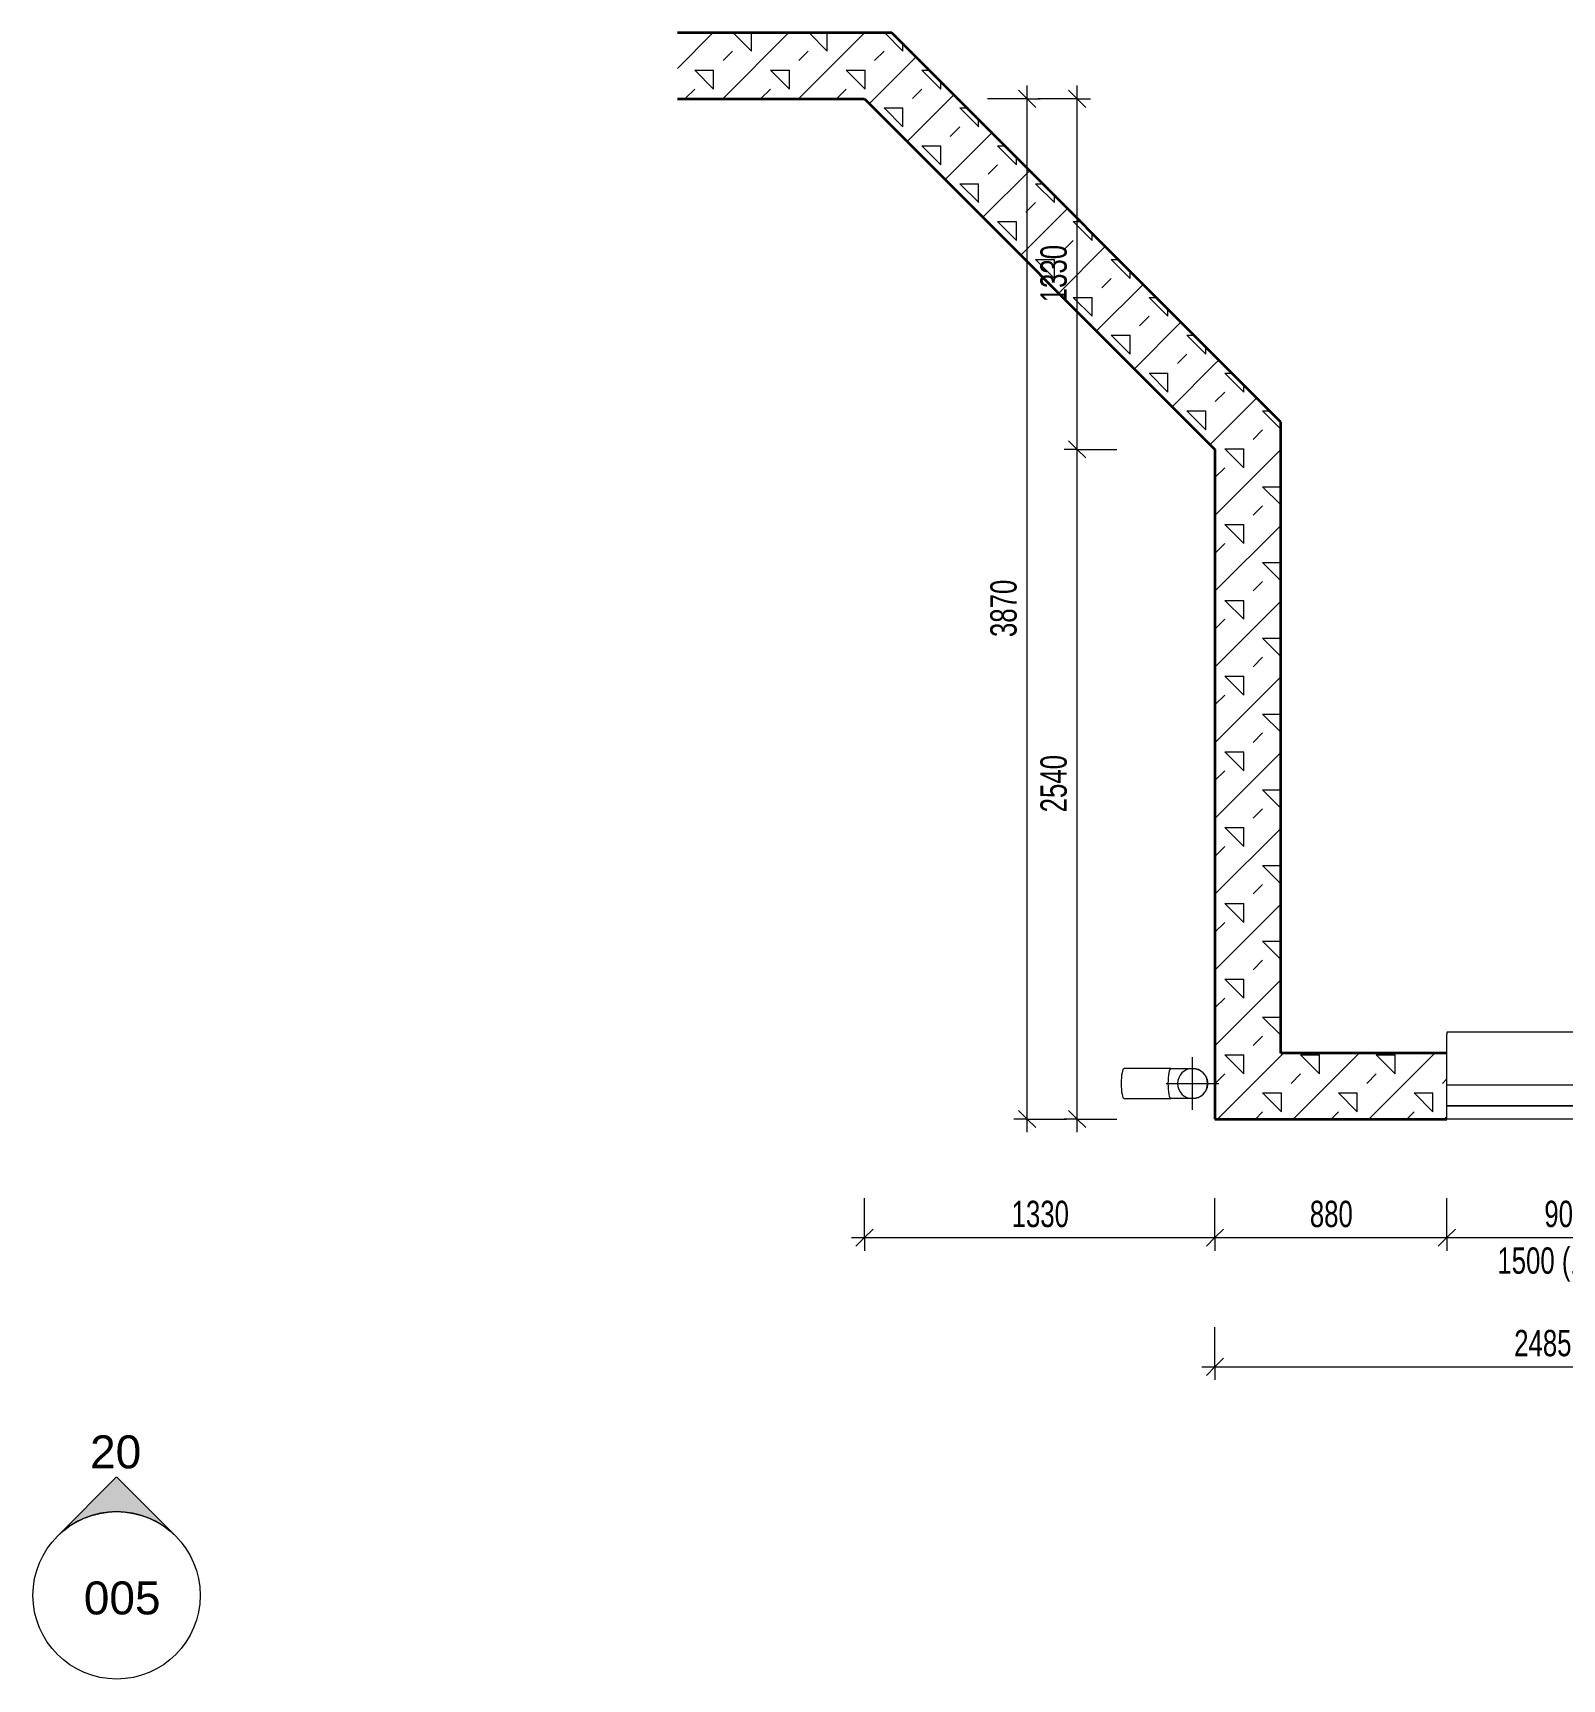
# Model space of a CAD drawing. Header units: millimetres. Extents: x 46521 to 258066, y -45352 to 20466.
# Drawn here: x 46521 to 52324, y -25824 to -19580 of the extents above; entities that cross this region are included whole.
import ezdxf

# ---------------------------------------------------------------- set-up
doc = ezdxf.new("R2010")
doc.units = ezdxf.units.MM
for name, color, linetype, lineweight in [('A-ANNO-DIMS', 211, 'Continuous', 9), ('A-ANNO-DIMS-50', 211, 'Continuous', 9), ('A-GENM', 13, 'Continuous', 13), ('A-GLAZ', 151, 'Continuous', 13), ('A-WALL', 113, 'Continuous', 13), ('A-WALL-PATT', 111, 'Continuous', 35), ('G-ANNO-SYMB', 111, 'Continuous', 9), ('P-PIPE', 3, 'Continuous', 13), ('P-PIPE-CNTR', 3, 'Continuous', 13)]:
    doc.layers.add(name, color=color, linetype=linetype, lineweight=lineweight)
doc.styles.add('Arial', font='arial.ttf', dxfattribs={"height": 125})
doc.styles.add('Arial_2', font='arial.ttf', dxfattribs={"width": 0.7, "height": 100})
doc.dimstyles.new('Vnitřní_-_průhledné', dxfattribs={"dimscale": 304.8, "dimtxt": 102.02594, "dimasz": 0.213255, "dimexe": 0.164042, "dimexo": 0.0625, "dimgap": 0.032808, "dimtad": 1, "dimdec": 0, "dimrnd": 5, "dimzin": 0, "dimdsep": 46, "dimtxsty": 'Arial_2', "dimblk1": 'OBLIQUE', "dimblk2": 'OBLIQUE', "dimsah": 1, "dimcen": 0.09, "dimdle": 0.164042, "dimazin": 0, "dimtfac": 1, "dimtdec": 4, "dimtix": 1, "dimtmove": 0, "dimatfit": 3, "dimfxl": 0.492126, "dimfxlon": 1, "dimtvp": 1, "dimtolj": 1, "dimtzin": 0, "dimarcsym": 2})
pattern_1 = [(45, (0, 0), (-143.6841, 143.6841), []), (45, (143.68, 0), (-143.6841, 143.6841), [50.8, -152.4]), (135, (251.45, 35.92), (-143.6841, -143.6841), [101.6, -101.6]), (0, (179.6, 107.76), (143.684, 143.684), [71.842, -215.526]), (90, (251.45, 35.92), (-143.684, 143.684), [71.842, -215.526])]

# ---------------------------------------------------------------- blocks, each defined once
blk = doc.blocks.new('OKNO_1k_nadsvetlik - OKNO_1k_nadsvetlik_900 x 1500-2284060-1NP_DEMOLICE B')
at = {"layer": 'A-GLAZ'}
for p, q in [((-450, 5), (450, 5)), ((-450, -75), (-450, 5)), ((450, 5), (450, -75)), ((-450, -75), (450, -75)), ((-450, -126), (-450, -75)), ((450, -75), (-450, -75)), ((450, -75), (450, -126)), ((450, -126), (-450, -126))]:
    blk.add_line(p, q, dxfattribs=at)
blk = doc.blocks.new('parapet s nosem_vnitní - parapet s nosem_vnitní-1280334-1NP_DEMOLICE B')
at = {"layer": 'A-GENM'}
for p, q in [((450, 200), (-450, 200)), ((-450, 200), (-450, 190)), ((-450, 0), (-450, 190)), ((450, 190), (450, 200)), ((450, 190), (450, 0))]:
    blk.add_line(p, q, dxfattribs=at)
blk = doc.blocks.new('Koleno_ slitinová ocel - Standardní-1479841-1NP_DEMOLICE B')
at = {"layer": 'P-PIPE', "color": 41, "flags": 128}
for points in [[(50839.2, -23507.6), (50843.2, -23507.6), (50847.1, -23507.6), (50851, -23507.6), (50854.9, -23507.6), (50858.7, -23507.6), (50862.4, -23507.6), (50866.1, -23507.6), (50869.7, -23507.6), (50873.2, -23507.6), (50876.7, -23507.6), (50880, -23507.6), (50883.2, -23507.6), (50886.4, -23507.6), (50889.4, -23507.6), (50892.3, -23507.6), (50895.1, -23507.6), (50897.8, -23507.6), (50900.4, -23507.6), (50902.8, -23507.6), (50905.1, -23507.6), (50907.3, -23507.6), (50909.3, -23507.6), (50911.2, -23507.6), (50912.9, -23507.6), (50914.5, -23507.6), (50915.9, -23507.6), (50917.2, -23507.6), (50918.3, -23507.6), (50919.3, -23507.6), (50920.1, -23507.6), (50920.8, -23507.6), (50921.2, -23507.6), (50921.6, -23507.6)], [(50921.7, -23507.6), (50924, -23507.7), (50926.3, -23507.8), (50928.6, -23508), (50930.8, -23508.3), (50933.1, -23508.8), (50935.3, -23509.3), (50937.5, -23509.8), (50939.7, -23510.5), (50941.9, -23511.3), (50944, -23512.1), (50946.1, -23513.1), (50948.1, -23514.1), (50950.1, -23515.2), (50952.1, -23516.3), (50954, -23517.6), (50955.9, -23518.9), (50957.7, -23520.3), (50959.4, -23521.8), (50961.1, -23523.3), (50962.7, -23525), (50964.3, -23526.6), (50965.8, -23528.4), (50967.2, -23530.1), (50968.6, -23532), (50969.8, -23533.9), (50971, -23535.8), (50972.1, -23537.8), (50973.2, -23539.9), (50974.1, -23541.9), (50975, -23544.1), (50975.8, -23546.2), (50976.5, -23548.4), (50977.1, -23550.6), (50977.6, -23552.8), (50978.1, -23555.1), (50978.4, -23557.3), (50978.7, -23559.6), (50978.8, -23561.9), (50978.9, -23564.2), (50978.9, -23564.8)], [(50978.9, -23564.8), (50978.8, -23567.1), (50978.7, -23569.3), (50978.5, -23571.6), (50978.2, -23573.9), (50977.7, -23576.1), (50977.2, -23578.4), (50976.7, -23580.6), (50976, -23582.7), (50975.2, -23584.9), (50974.4, -23587), (50973.4, -23589.1), (50972.4, -23591.2), (50971.3, -23593.2), (50970.2, -23595.1), (50968.9, -23597), (50967.6, -23598.9), (50966.2, -23600.7), (50964.7, -23602.5), (50963.2, -23604.1), (50961.6, -23605.8), (50959.9, -23607.3), (50958.1, -23608.8), (50956.4, -23610.2), (50954.5, -23611.6), (50952.6, -23612.9), (50950.7, -23614.1), (50948.7, -23615.2), (50946.6, -23616.2), (50944.6, -23617.2), (50942.4, -23618), (50940.3, -23618.8), (50938.1, -23619.5), (50935.9, -23620.1), (50933.7, -23620.7), (50931.5, -23621.1), (50929.2, -23621.4), (50926.9, -23621.7), (50924.6, -23621.8), (50922.4, -23621.9), (50921.7, -23621.9)], [(50921.7, -23621.9), (50921.4, -23621.9), (50921, -23621.9), (50920.4, -23621.9), (50919.7, -23621.9), (50918.8, -23621.9), (50917.8, -23621.9), (50916.6, -23621.9), (50915.2, -23621.9), (50913.7, -23621.9), (50912, -23621.9), (50910.2, -23621.9), (50908.3, -23621.9), (50906.2, -23621.9), (50903.9, -23621.9), (50901.6, -23621.9), (50899, -23621.9), (50896.4, -23621.9), (50893.7, -23621.9), (50890.8, -23621.9), (50887.8, -23621.9), (50884.7, -23621.9), (50881.5, -23621.9), (50878.2, -23621.9), (50874.8, -23621.9), (50871.4, -23621.9), (50867.8, -23621.9), (50864.2, -23621.9), (50860.5, -23621.9), (50856.7, -23621.9), (50852.9, -23621.9), (50849, -23621.9), (50845.1, -23621.9), (50841.1, -23621.9), (50839.2, -23621.9)]]:
    blk.add_lwpolyline(points, dxfattribs=at)
at = {"layer": 'P-PIPE', "color": 41}
for major_axis, start_param, end_param in [((0, 57.2), 0, 1.570796), ((0, 57.1), 1.570796, 3.141593)]:
    blk.add_ellipse((50839.2, -23564.8), major_axis=major_axis, ratio=0.190809, start_param=start_param, end_param=end_param, dxfattribs=at)
blk = doc.blocks.new('DIMBLOCK86-1NP_DEMOLICE B')
at = {"layer": 'A-ANNO-DIMS-50'}
for p, q in [((51006.7, -24149.1), (51006.7, -23999.1)), ((51886.7, -24149.1), (51886.7, -23999.1)), ((50956.7, -24149.1), (51886.7, -24149.1)), ((51006.7, -24149.1), (51006.7, -24199.1)), ((51886.7, -24149.1), (51886.7, -24199.1))]:
    blk.add_line(p, q, dxfattribs=at)
at = {"layer": 'A-ANNO-DIMS-50', "lineweight": 18}
for p, q in [((51006.7, -24149.1), (50974.2, -24181.6)), ((51006.7, -24149.1), (51039.2, -24116.6)), ((51886.7, -24149.1), (51854.2, -24181.6)), ((51886.7, -24149.1), (51919.2, -24116.6))]:
    blk.add_line(p, q, dxfattribs=at)
at = {"layer": 'A-ANNO-DIMS-50', "color": 0, "insert": (51366.7, -24009.3), "char_height": 100, "width": 192.123, "attachment_point": 1, "line_spacing_factor": 0.941778, "style": 'Arial_2'}
blk.add_mtext('880', dxfattribs=at)
blk = doc.blocks.new('_Oblique')
at = {"color": 0, "linetype": 'ByBlock', "lineweight": -2}
blk.add_line((-0.5, -0.5), (0.5, 0.5), dxfattribs=at)
blk = doc.blocks.new('DIMBLOCK87-1NP_DEMOLICE B')
at = {"layer": 'A-ANNO-DIMS-50'}
for p, q in [((51886.7, -24149.1), (51886.7, -23999.1)), ((52786.7, -24149.1), (52786.7, -23999.1)), ((51886.7, -24149.1), (52786.7, -24149.1)), ((51886.7, -24149.1), (51886.7, -24199.1)), ((52786.7, -24149.1), (52786.7, -24199.1))]:
    blk.add_line(p, q, dxfattribs=at)
at = {"layer": 'A-ANNO-DIMS-50', "lineweight": 18}
for p, q in [((51886.7, -24149.1), (51854.2, -24181.6)), ((51886.7, -24149.1), (51919.2, -24116.6)), ((52786.7, -24149.1), (52754.2, -24181.6)), ((52786.7, -24149.1), (52819.2, -24116.6))]:
    blk.add_line(p, q, dxfattribs=at)
at = {"layer": 'A-ANNO-DIMS-50', "color": 0, "char_height": 100, "attachment_point": 1, "line_spacing_factor": 0.941778, "style": 'Arial_2'}
for s, insert, width in [('900', (52256.7, -24009.3), 192.123), ('1500 (1400)', (52078.5, -24186.3), 619.69)]:
    blk.add_mtext(s, dxfattribs=dict(at, insert=insert, width=width))
blk = doc.blocks.new('DIMBLOCK106-1NP_DEMOLICE B')
at = {"layer": 'A-ANNO-DIMS-50'}
for p, q in [((50484, -21159.5), (50434, -21159.5)), ((50484, -23749.3), (50484, -21109.5)), ((50484, -21159.5), (50634, -21159.5)), ((50484, -23699.3), (50434, -23699.3)), ((50484, -23699.3), (50634, -23699.3))]:
    blk.add_line(p, q, dxfattribs=at)
at = {"layer": 'A-ANNO-DIMS-50', "lineweight": 18}
for p, q in [((50484, -21159.5), (50451.5, -21127)), ((50484, -21159.5), (50516.5, -21192)), ((50484, -23699.3), (50451.5, -23666.8)), ((50484, -23699.3), (50516.5, -23731.8))]:
    blk.add_line(p, q, dxfattribs=at)
at = {"layer": 'A-ANNO-DIMS-50', "color": 0, "insert": (50344.2, -22536.1), "char_height": 100, "width": 256.164, "attachment_point": 1, "rotation": 90, "line_spacing_factor": 0.941778, "style": 'Arial_2'}
blk.add_mtext('2540', dxfattribs=at)
blk = doc.blocks.new('DIMBLOCK107-1NP_DEMOLICE B')
at = {"layer": 'A-ANNO-DIMS-50'}
for p, q in [((50293.8, -23749.3), (50293.8, -19779.6)), ((50293.8, -19829.6), (50143.8, -19829.6)), ((50293.8, -19829.6), (50343.8, -19829.6)), ((50293.8, -23699.3), (50243.8, -23699.3)), ((50293.8, -23699.3), (50443.8, -23699.3))]:
    blk.add_line(p, q, dxfattribs=at)
at = {"layer": 'A-ANNO-DIMS-50', "lineweight": 18}
for p, q in [((50293.8, -19829.6), (50261.3, -19797.1)), ((50293.8, -19829.6), (50326.3, -19862.1)), ((50293.8, -23699.3), (50261.3, -23666.8)), ((50293.8, -23699.3), (50326.3, -23731.8))]:
    blk.add_line(p, q, dxfattribs=at)
at = {"layer": 'A-ANNO-DIMS-50', "color": 0, "insert": (50154, -21871.2), "char_height": 100, "width": 256.164, "attachment_point": 1, "rotation": 90, "line_spacing_factor": 0.941778, "style": 'Arial_2'}
blk.add_mtext('3870', dxfattribs=at)
blk = doc.blocks.new('DIMBLOCK108-1NP_DEMOLICE B')
at = {"layer": 'A-ANNO-DIMS-50'}
for p, q in [((50484, -21209.5), (50484, -19779.6)), ((50484, -19829.6), (50334, -19829.6)), ((50484, -19829.6), (50534, -19829.6)), ((50484, -21159.5), (50434, -21159.5)), ((50484, -21159.5), (50634, -21159.5))]:
    blk.add_line(p, q, dxfattribs=at)
at = {"layer": 'A-ANNO-DIMS-50', "lineweight": 18}
for p, q in [((50484, -19829.6), (50451.5, -19797.1)), ((50484, -19829.6), (50516.5, -19862.1)), ((50484, -21159.5), (50451.5, -21127)), ((50484, -21159.5), (50516.5, -21192))]:
    blk.add_line(p, q, dxfattribs=at)
at = {"layer": 'A-ANNO-DIMS-50', "color": 0, "insert": (50344.2, -20601.3), "char_height": 100, "width": 256.164, "attachment_point": 1, "rotation": 90, "line_spacing_factor": 0.941778, "style": 'Arial_2'}
blk.add_mtext('1330', dxfattribs=at)
blk = doc.blocks.new('DIMBLOCK109-1NP_DEMOLICE B')
at = {"layer": 'A-ANNO-DIMS-50'}
for p, q in [((49676.8, -24149.1), (49676.8, -23999.1)), ((51006.7, -24149.1), (51006.7, -23999.1)), ((49626.8, -24149.1), (51056.7, -24149.1)), ((49676.8, -24149.1), (49676.8, -24199.1)), ((51006.7, -24149.1), (51006.7, -24199.1))]:
    blk.add_line(p, q, dxfattribs=at)
at = {"layer": 'A-ANNO-DIMS-50', "lineweight": 18}
for p, q in [((49676.8, -24149.1), (49644.3, -24181.6)), ((49676.8, -24149.1), (49709.3, -24116.6)), ((51006.7, -24149.1), (50974.2, -24181.6)), ((51006.7, -24149.1), (51039.2, -24116.6))]:
    blk.add_line(p, q, dxfattribs=at)
at = {"layer": 'A-ANNO-DIMS-50', "color": 0, "insert": (50235, -24009.3), "char_height": 100, "width": 256.164, "attachment_point": 1, "line_spacing_factor": 0.941778, "style": 'Arial_2'}
blk.add_mtext('1330', dxfattribs=at)
blk = doc.blocks.new('Pohled - Vyplněná šipka-93341-1NP_DEMOLICE B')
at = {"layer": 'G-ANNO-SYMB'}
blk.add_circle((0, 0), 6.35, dxfattribs=at)
blk = doc.blocks.new('Pohled - Vyplněná šipka-94945-1NP_DEMOLICE B')
at = {"layer": 'G-ANNO-SYMB'}
h = blk.add_hatch(color=256, dxfattribs=at)
edge = h.paths.add_edge_path()
edge.add_line((0, 8.98), (4.49, 4.49))
edge.add_arc((0, 0), 6.35, 45, 135)
edge.add_line((-4.49, 4.49), (0, 8.98))
for p, q in [((0, 8.98), (-4.49, 4.49)), ((0, 8.98), (-4.49, 4.49)), ((4.49, 4.49), (0, 8.98)), ((4.49, 4.49), (0, 8.98))]:
    blk.add_line(p, q, dxfattribs=at)
blk.add_arc((0, 0), 6.35, 45, 135, dxfattribs=at)
blk = doc.blocks.new('DIMBLOCK170-1NP_DEMOLICE B')
at = {"layer": 'A-ANNO-DIMS-50'}
for p, q in [((51006.7, -24639.1), (51006.7, -24489.1)), ((53491.4, -24639.1), (53491.4, -24489.1)), ((50956.7, -24639.1), (53541.4, -24639.1)), ((51006.7, -24639.1), (51006.7, -24689.1)), ((53491.4, -24639.1), (53491.4, -24689.1))]:
    blk.add_line(p, q, dxfattribs=at)
at = {"layer": 'A-ANNO-DIMS-50', "lineweight": 18}
for p, q in [((51006.7, -24639.1), (50974.2, -24671.6)), ((51006.7, -24639.1), (51039.2, -24606.6)), ((53491.4, -24639.1), (53458.9, -24671.6)), ((53491.4, -24639.1), (53523.9, -24606.6))]:
    blk.add_line(p, q, dxfattribs=at)
at = {"layer": 'A-ANNO-DIMS-50', "color": 0, "insert": (52142.3, -24499.2), "char_height": 100, "width": 256.164, "attachment_point": 1, "line_spacing_factor": 0.941778, "style": 'Arial_2'}
blk.add_mtext('2485', dxfattribs=at)

msp = doc.modelspace()

# ---------------------------------------------------------------- hatches: boundary and pattern name
at = {"layer": 'A-WALL-PATT', "lineweight": 13}
h = msp.add_hatch(dxfattribs=at)
h.set_pattern_fill('FP_1', color=256, style=0, pattern_type=2)
h.set_pattern_definition(pattern_1)
h.paths.add_polyline_path([(48966.9, -19829.6), (50030.4, -19829.6), (49780.4, -19579.6), (48966.9, -19579.6), (48966.9, -19795.3)])
h = msp.add_hatch(dxfattribs=at)
h.set_pattern_fill('FP_1', color=256, style=0, pattern_type=2)
h.set_pattern_definition(pattern_1)
h.paths.add_polyline_path([(51006.7, -20806), (50030.4, -19829.6), (49676.8, -19829.6), (51006.7, -21159.5)])
h = msp.add_hatch(dxfattribs=at)
h.set_pattern_fill('FP_1', color=256, style=0, pattern_type=2)
h.set_pattern_definition(pattern_1)
h.paths.add_polyline_path([(51256.7, -23449.3), (51256.7, -21056), (51006.7, -20806), (51006.7, -23449.3), (51235.1, -23449.3)])
h = msp.add_hatch(dxfattribs=at)
h.set_pattern_fill('FP_1', color=256, style=0, pattern_type=2)
h.set_pattern_definition(pattern_1)
h.paths.add_polyline_path([(53491.4, -23699.3), (53491.4, -23449.3), (52786.7, -23449.3), (52786.7, -23699.3)])
h.paths.add_polyline_path([(51046.1, -23699.3), (51886.7, -23699.3), (51886.7, -23449.3), (51006.7, -23449.3), (51006.7, -23699.3)])

# ---------------------------------------------------------------- linework, layer by layer
at = {"layer": 'A-WALL', "lineweight": 35}
for p, q in [((49780.4, -19579.6), (48966.9, -19579.6)), ((51256.7, -21056), (49780.4, -19579.6)), ((48966.9, -19829.6), (49676.8, -19829.6)), ((49676.8, -19829.6), (51006.7, -21159.5)), ((51256.7, -23449.3), (51256.7, -21056)), ((51006.7, -21159.5), (51006.7, -23699.3)), ((51886.7, -23449.3), (51256.7, -23449.3)), ((51006.7, -23699.3), (51886.7, -23699.3))]:
    msp.add_line(p, q, dxfattribs=at)
at = {"layer": 'P-PIPE', "color": 41}
for p, q in [((50839.2, -23507.6), (50661.7, -23507.6)), ((50661.7, -23621.9), (50839.2, -23621.9))]:
    msp.add_line(p, q, dxfattribs=at)
for start, end in [(0, 180), (180, 0)]:
    msp.add_arc((50921.7, -23564.8), 57.2, start, end, dxfattribs=at)
for centre, major_axis, start_param, end_param in [((50661.7, -23564.8), (0, 57.2), 0, 1.570796), ((50839.2, -23564.8), (0, 57.2), 0, 1.570796), ((50661.7, -23564.8), (0, 57.1), 1.570796, 3.141593), ((50839.2, -23564.8), (0, 57.1), 1.570796, 3.141593)]:
    msp.add_ellipse(centre, major_axis=major_axis, ratio=0.190809, start_param=start_param, end_param=end_param, dxfattribs=at)
at = {"layer": 'P-PIPE-CNTR', "color": 41}
for p, q in [((50921.7, -23664.8), (50921.7, -23464.8)), ((50821.7, -23564.8), (51021.7, -23564.8))]:
    msp.add_line(p, q, dxfattribs=at)

# ---------------------------------------------------------------- block references
at = {"layer": 'A-GENM'}
msp.add_blockref('parapet s nosem_vnitní - parapet s nosem_vnitní-1280334-1NP_DEMOLICE B', (52336.7, -23569.3), dxfattribs=at)
at = {"layer": 'A-GLAZ'}
msp.add_blockref('OKNO_1k_nadsvetlik - OKNO_1k_nadsvetlik_900 x 1500-2284060-1NP_DEMOLICE B', (52336.7, -23574.3), dxfattribs=at)
at = {"layer": 'G-ANNO-SYMB', "xscale": 49.99999999999998, "yscale": 49.99999999999998, "zscale": 49.99999999999998}
for name in ['Pohled - Vyplněná šipka-94945-1NP_DEMOLICE B', 'Pohled - Vyplněná šipka-93341-1NP_DEMOLICE B']:
    msp.add_blockref(name, (46838.3, -25506.2), dxfattribs=at)
at = {"layer": 'P-PIPE', "color": 41}
msp.add_blockref('Koleno_ slitinová ocel - Standardní-1479841-1NP_DEMOLICE B', (0, 0), dxfattribs=at)

# ---------------------------------------------------------------- dimensions: what is measured, and where the dimension line sits
at = {"layer": 'A-ANNO-DIMS'}
for base, p1, p2, override, picture, middle in [((50293.8, -19829.6), (50443.8, -23699.3), (50143.8, -19829.6), {"dimpost": '<>', "dimfxl": 3881.275028}, 'DIMBLOCK107-1NP_DEMOLICE B', (50232.7, -21764.5)), ((50484, -19829.6), (50634, -21159.5), (50334, -19829.6), {"dimpost": '<>', "dimfxl": 1363.323122}, 'DIMBLOCK108-1NP_DEMOLICE B', (50422.9, -20494.6)), ((50484, -21159.5), (50634, -23699.3), (50634, -21159.5), {"dimpost": '<>', "dimfxl": 2539.757544}, 'DIMBLOCK106-1NP_DEMOLICE B', (50422.9, -22429.4))]:
    dim = msp.add_linear_dim(base=base, p1=p1, p2=p2, angle=90, dimstyle='Vnitřní_-_průhledné', override=override, dxfattribs=at)
    dim.commit()
    dim.dimension.update_dxf_attribs({"geometry": picture, "text_midpoint": middle})
for base, p1, p2, override, picture, middle in [((51006.7, -24149.1), (49676.8, -23999.1), (51006.7, -23999.1), {"dimpost": '<>', "dimfxl": 1329.905987}, 'DIMBLOCK109-1NP_DEMOLICE B', (50341.8, -24088)), ((51886.7, -24149.1), (51006.7, -23999.1), (51886.7, -23999.1), {"dimpost": '<>', "dimfxl": 880}, 'DIMBLOCK86-1NP_DEMOLICE B', (51446.7, -24088.1)), ((53491.4, -24639.1), (51006.7, -24489.1), (53491.4, -24489.1), {"dimpost": '<>', "dimfxl": 2484.641142}, 'DIMBLOCK170-1NP_DEMOLICE B', (52249.1, -24578))]:
    dim = msp.add_linear_dim(base=base, p1=p1, p2=p2, dimstyle='Vnitřní_-_průhledné', override=override, dxfattribs=at)
    dim.commit()
    dim.dimension.update_dxf_attribs({"geometry": picture, "text_midpoint": middle})
dim = msp.add_linear_dim(base=(52786.7, -24149.1), p1=(51886.7, -23999.1), p2=(52786.7, -23999.1), text='<>\\X1500 (1400)', dimstyle='Vnitřní_-_průhledné', override={"dimpost": '<>', "dimfxl": 900}, dxfattribs=at)
dim.commit()
dim.dimension.update_dxf_attribs({"geometry": 'DIMBLOCK87-1NP_DEMOLICE B', "text_midpoint": (52336.7, -24149.1)})

# ---------------------------------------------------------------- next in the draw order: texts
at = {"layer": 'G-ANNO-SYMB', "char_height": 125, "attachment_point": 1, "style": 'Arial', "bg_fill": 3, "box_fill_scale": 1.25, "bg_fill_color": 256, "bg_fill_true_color": 13158600, "bg_fill_transparency": 0}
for s, insert, width in [('20', (46737.7, -24899.4), 232.489), ('108', (46713.9, -25453.4), 348.734)]:
    msp.add_mtext(s, dxfattribs=dict(at, insert=insert, width=width))

# ---------------------------------------------------------------- next in the draw order: block references
at = {"layer": 'G-ANNO-SYMB', "xscale": 49.99999999999998, "yscale": 49.99999999999998, "zscale": 49.99999999999998}
for name in ['Pohled - Vyplněná šipka-94945-1NP_DEMOLICE B', 'Pohled - Vyplněná šipka-93341-1NP_DEMOLICE B']:
    msp.add_blockref(name, (46838.3, -25506.2), dxfattribs=at)

# ---------------------------------------------------------------- next in the draw order: texts
at = {"layer": 'G-ANNO-SYMB', "char_height": 125, "attachment_point": 1, "style": 'Arial', "bg_fill": 3, "box_fill_scale": 1.25, "bg_fill_color": 256, "bg_fill_true_color": 13158600, "bg_fill_transparency": 0}
for s, insert, width in [('20', (46737.7, -24899.4), 232.489), ('116', (46713.9, -25453.4), 348.734)]:
    msp.add_mtext(s, dxfattribs=dict(at, insert=insert, width=width))

# ---------------------------------------------------------------- next in the draw order: block references
at = {"layer": 'G-ANNO-SYMB', "xscale": 49.99999999999998, "yscale": 49.99999999999998, "zscale": 49.99999999999998}
for name in ['Pohled - Vyplněná šipka-94945-1NP_DEMOLICE B', 'Pohled - Vyplněná šipka-93341-1NP_DEMOLICE B']:
    msp.add_blockref(name, (46838.3, -25506.2), dxfattribs=at)

# ---------------------------------------------------------------- next in the draw order: texts
at = {"layer": 'G-ANNO-SYMB', "char_height": 125, "attachment_point": 1, "style": 'Arial', "bg_fill": 3, "box_fill_scale": 1.25, "bg_fill_color": 256, "bg_fill_true_color": 13158600, "bg_fill_transparency": 0}
for s, insert, width in [('20', (46737.7, -24899.4), 232.489), ('005', (46713.9, -25453.4), 348.734)]:
    msp.add_mtext(s, dxfattribs=dict(at, insert=insert, width=width))

doc.saveas('drawing.dxf')
